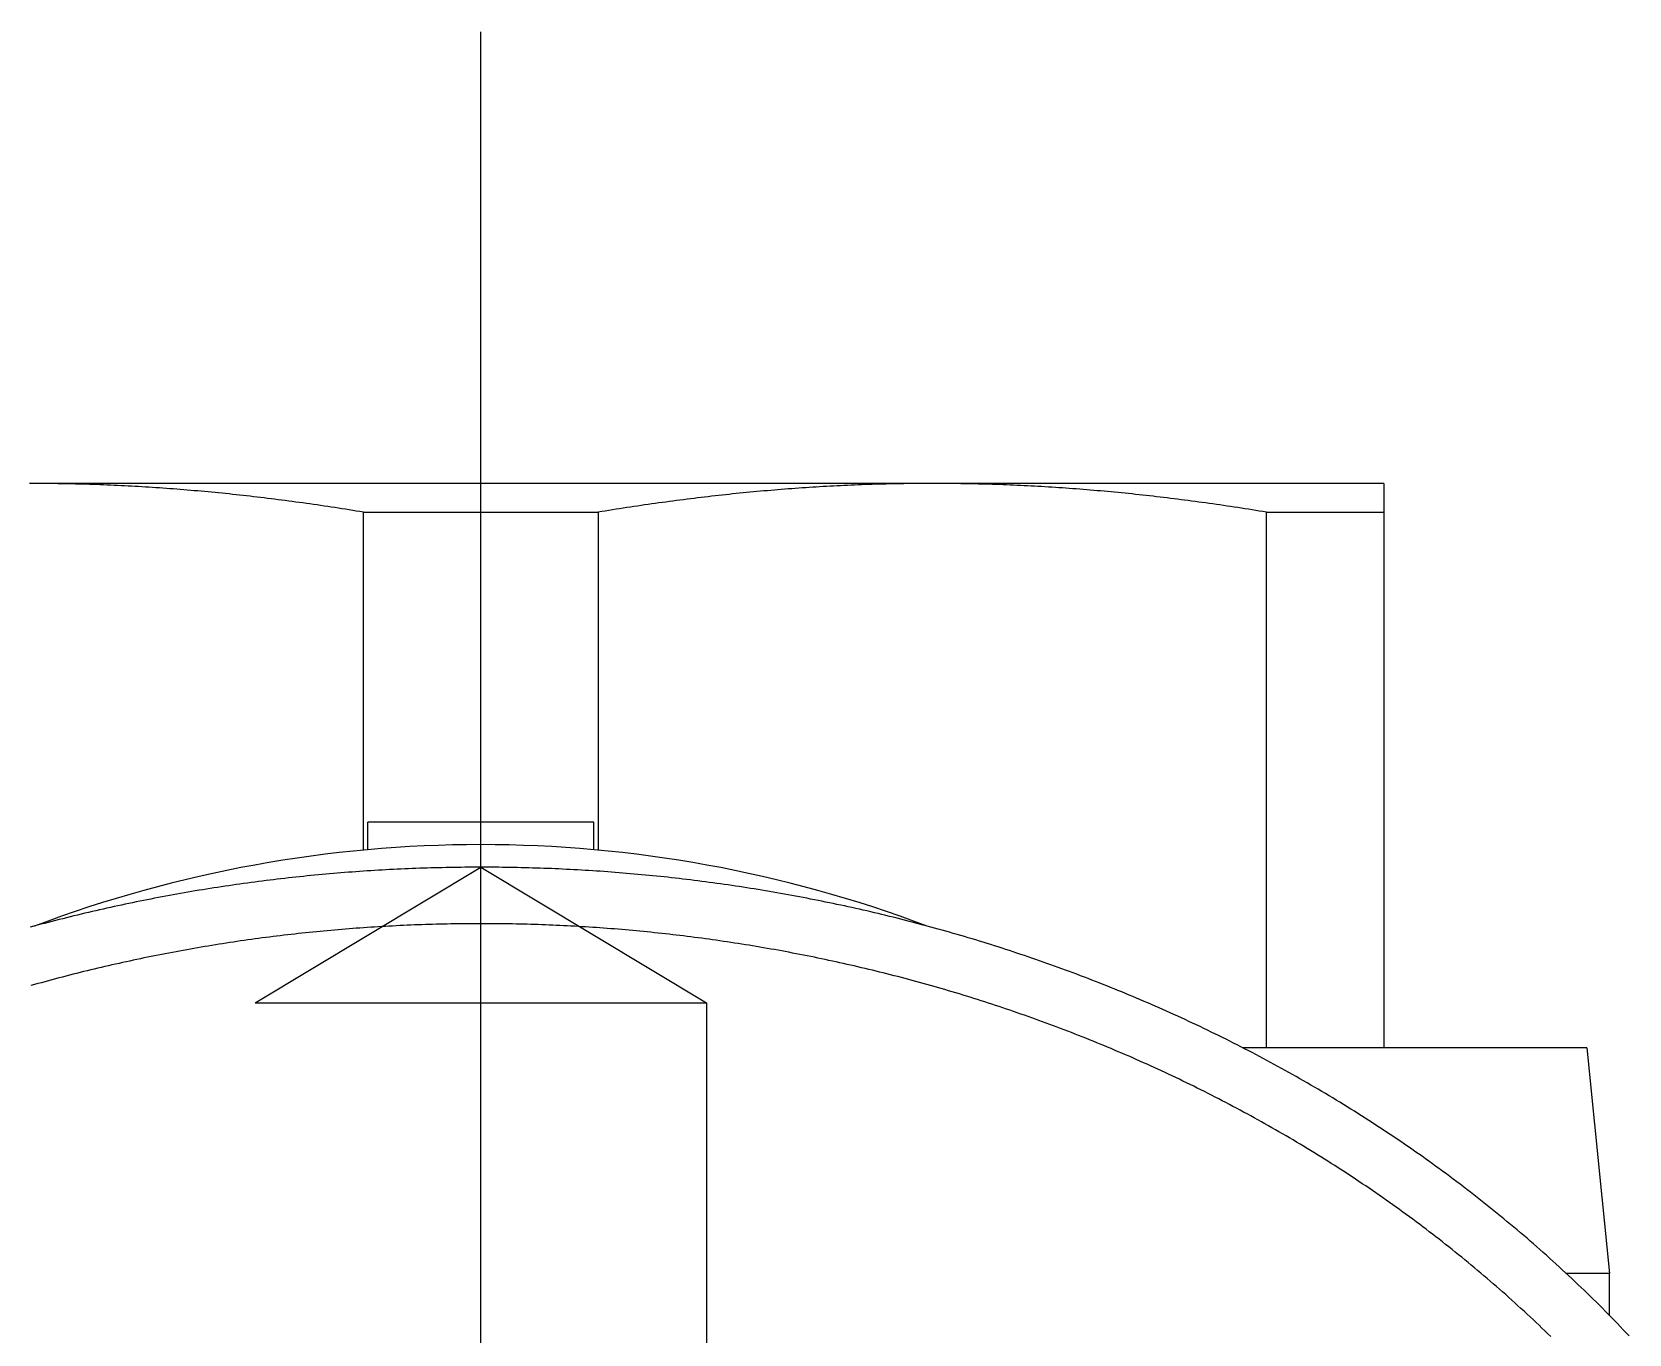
# Model space of a CAD drawing. Extents: x -25.5 to 24.9, y -24.6 to 9.2.
# Drawn here: x 14.38 to 21.45, y 3.43 to 9.2 of the extents above; entities that cross this region are included whole.
import ezdxf

# ---------------------------------------------------------------- set-up
doc = ezdxf.new("R2010")
doc.units = 0
doc.linetypes.add('CENTER', pattern=[50.8, 31.75, -6.35, 6.35, -6.35])
doc.linetypes.add('DASHED', pattern=[19.05, 12.7, -6.35])
doc.layers.get('0').update_dxf_attribs({"linetype": 'CONTINUOUS'})
doc.layers.add('CENTER', color=1, linetype='CENTER')

msp = doc.modelspace()

# ---------------------------------------------------------------- linework, layer by layer
at = {"color": 7, "linetype": 'CONTINUOUS'}
for p, q in [((18.3682, 7.2), (14.3682, 7.2)), ((20.3682, 7.2), (18.3682, 7.2)), ((20.3682, 7.2), (20.3682, 7.0726)), ((15.8487, 5.5759), (15.8487, 7.0726)), ((15.8487, 7.0726), (16.8877, 7.0726)), ((16.8877, 7.0726), (16.8877, 5.5759)), ((19.8487, 4.7), (19.8487, 7.0726)), ((19.8487, 7.0726), (20.3682, 7.0726)), ((20.3682, 7.0726), (20.3682, 4.7)), ((16.8682, 5.7), (15.8682, 5.7)), ((15.8682, 5.5777), (15.8682, 5.7)), ((16.8682, 5.5777), (16.8682, 5.7)), ((21.2682, 4.7), (19.7441, 4.7)), ((21.2682, 4.7), (21.3682, 3.7)), ((21.3682, 3.7), (21.1774, 3.7)), ((21.3682, 3.5144), (21.3682, 3.7))]:
    msp.add_line(p, q, dxfattribs=at)
at = {"color": 3, "linetype": 'DASHED'}
for p, q in [((15.3682, 4.9), (16.3682, 5.5009)), ((16.3682, 5.5009), (17.3682, 4.9)), ((15.3682, -10.4), (15.3682, 4.9)), ((15.3682, 4.9), (17.3682, 4.9)), ((17.3682, 4.9), (17.3682, -10.4))]:
    msp.add_line(p, q, dxfattribs=at)
at = {"color": 7}
for points in [[(15.8487, 7.0726, 0), (15.8327, 7.0752, 0), (15.8167, 7.0778, 0), (15.8008, 7.0804, 0), (15.7849, 7.083, 0), (15.769, 7.0855, 0), (15.7531, 7.088, 0), (15.7373, 7.0904, 0), (15.7214, 7.0929, 0), (15.7056, 7.0953, 0), (15.6898, 7.0977, 0), (15.674, 7.1, 0), (15.6582, 7.1023, 0), (15.6425, 7.1046, 0), (15.6268, 7.1069, 0), (15.611, 7.1091, 0), (15.5953, 7.1114, 0), (15.5797, 7.1136, 0), (15.564, 7.1157, 0), (15.5483, 7.1178, 0), (15.5327, 7.12, 0), (15.517, 7.122, 0), (15.5014, 7.1241, 0), (15.4858, 7.1261, 0), (15.4702, 7.1281, 0), (15.4546, 7.1301, 0), (15.4391, 7.132, 0), (15.4235, 7.1339, 0), (15.408, 7.1358, 0), (15.3924, 7.1377, 0), (15.3769, 7.1395, 0), (15.3614, 7.1414, 0), (15.3459, 7.1431, 0), (15.3304, 7.1449, 0), (15.3149, 7.1466, 0), (15.2994, 7.1483, 0), (15.2839, 7.15, 0), (15.2684, 7.1517, 0), (15.253, 7.1533, 0), (15.2375, 7.1549, 0), (15.222, 7.1564, 0), (15.2066, 7.158, 0), (15.1912, 7.1595, 0), (15.1757, 7.161, 0), (15.1603, 7.1624, 0), (15.1448, 7.1639, 0), (15.1294, 7.1653, 0), (15.114, 7.1667, 0), (15.0986, 7.168, 0), (15.0831, 7.1693, 0), (15.0677, 7.1706, 0), (15.0523, 7.1719, 0), (15.0369, 7.1731, 0), (15.0215, 7.1743, 0), (15.006, 7.1755, 0), (14.9906, 7.1767, 0), (14.9752, 7.1778, 0), (14.9598, 7.1789, 0), (14.9444, 7.18, 0), (14.9289, 7.1811, 0), (14.9135, 7.1821, 0), (14.8981, 7.1831, 0), (14.8826, 7.1841, 0), (14.8672, 7.185, 0), (14.8517, 7.1859, 0), (14.8363, 7.1868, 0), (14.8208, 7.1876, 0), (14.8054, 7.1885, 0), (14.7899, 7.1893, 0), (14.7744, 7.19, 0), (14.759, 7.1908, 0), (14.7435, 7.1915, 0), (14.728, 7.1922, 0), (14.7125, 7.1928, 0), (14.6969, 7.1935, 0), (14.6814, 7.1941, 0), (14.6659, 7.1947, 0), (14.6503, 7.1952, 0), (14.6348, 7.1957, 0), (14.6192, 7.1962, 0), (14.6036, 7.1967, 0), (14.588, 7.1971, 0), (14.5724, 7.1975, 0), (14.5568, 7.1979, 0), (14.5412, 7.1982, 0), (14.5255, 7.1985, 0), (14.5099, 7.1988, 0), (14.4942, 7.199, 0), (14.4785, 7.1993, 0), (14.4628, 7.1995, 0), (14.4471, 7.1996, 0), (14.4313, 7.1998, 0), (14.4156, 7.1999, 0), (14.3998, 7.2, 0), (14.384, 7.2, 0), (14.3682, 7.2, 0)], [(18.3682, 7.2, 0), (18.3523, 7.2, 0), (18.3365, 7.2, 0), (18.3208, 7.1999, 0), (18.305, 7.1998, 0), (18.2893, 7.1996, 0), (18.2735, 7.1995, 0), (18.2578, 7.1993, 0), (18.2421, 7.199, 0), (18.2264, 7.1988, 0), (18.2108, 7.1985, 0), (18.1951, 7.1982, 0), (18.1795, 7.1979, 0), (18.1639, 7.1975, 0), (18.1483, 7.1971, 0), (18.1327, 7.1967, 0), (18.1171, 7.1962, 0), (18.1015, 7.1957, 0), (18.086, 7.1952, 0), (18.0704, 7.1947, 0), (18.0549, 7.1941, 0), (18.0394, 7.1935, 0), (18.0239, 7.1928, 0), (18.0084, 7.1922, 0), (17.9929, 7.1915, 0), (17.9774, 7.1908, 0), (17.9619, 7.19, 0), (17.9464, 7.1893, 0), (17.9309, 7.1885, 0), (17.9155, 7.1876, 0), (17.9, 7.1868, 0), (17.8846, 7.1859, 0), (17.8691, 7.185, 0), (17.8537, 7.1841, 0), (17.8383, 7.1831, 0), (17.8228, 7.1821, 0), (17.8074, 7.1811, 0), (17.792, 7.18, 0), (17.7765, 7.1789, 0), (17.7611, 7.1778, 0), (17.7457, 7.1767, 0), (17.7303, 7.1755, 0), (17.7149, 7.1743, 0), (17.6994, 7.1731, 0), (17.684, 7.1719, 0), (17.6686, 7.1706, 0), (17.6532, 7.1693, 0), (17.6378, 7.168, 0), (17.6223, 7.1667, 0), (17.6069, 7.1653, 0), (17.5915, 7.1639, 0), (17.576, 7.1624, 0), (17.5606, 7.161, 0), (17.5452, 7.1595, 0), (17.5297, 7.158, 0), (17.5143, 7.1564, 0), (17.4988, 7.1549, 0), (17.4834, 7.1533, 0), (17.4679, 7.1517, 0), (17.4524, 7.15, 0), (17.4369, 7.1483, 0), (17.4215, 7.1466, 0), (17.406, 7.1449, 0), (17.3905, 7.1431, 0), (17.3749, 7.1414, 0), (17.3594, 7.1395, 0), (17.3439, 7.1377, 0), (17.3284, 7.1358, 0), (17.3128, 7.1339, 0), (17.2972, 7.132, 0), (17.2817, 7.1301, 0), (17.2661, 7.1281, 0), (17.2505, 7.1261, 0), (17.2349, 7.1241, 0), (17.2193, 7.122, 0), (17.2036, 7.12, 0), (17.188, 7.1178, 0), (17.1723, 7.1157, 0), (17.1567, 7.1136, 0), (17.141, 7.1114, 0), (17.1253, 7.1091, 0), (17.1096, 7.1069, 0), (17.0938, 7.1046, 0), (17.0781, 7.1023, 0), (17.0623, 7.1, 0), (17.0465, 7.0977, 0), (17.0307, 7.0953, 0), (17.0149, 7.0929, 0), (16.9991, 7.0904, 0), (16.9832, 7.088, 0), (16.9673, 7.0855, 0), (16.9514, 7.083, 0), (16.9355, 7.0804, 0), (16.9196, 7.0778, 0), (16.9036, 7.0752, 0), (16.8877, 7.0726, 0)], [(19.8487, 7.0726, 0), (19.8327, 7.0752, 0), (19.8167, 7.0778, 0), (19.8008, 7.0804, 0), (19.7849, 7.083, 0), (19.769, 7.0855, 0), (19.7531, 7.088, 0), (19.7373, 7.0904, 0), (19.7214, 7.0929, 0), (19.7056, 7.0953, 0), (19.6898, 7.0977, 0), (19.674, 7.1, 0), (19.6582, 7.1023, 0), (19.6425, 7.1046, 0), (19.6268, 7.1069, 0), (19.611, 7.1091, 0), (19.5953, 7.1114, 0), (19.5797, 7.1136, 0), (19.564, 7.1157, 0), (19.5483, 7.1178, 0), (19.5327, 7.12, 0), (19.517, 7.122, 0), (19.5014, 7.1241, 0), (19.4858, 7.1261, 0), (19.4702, 7.1281, 0), (19.4546, 7.1301, 0), (19.4391, 7.132, 0), (19.4235, 7.1339, 0), (19.408, 7.1358, 0), (19.3924, 7.1377, 0), (19.3769, 7.1395, 0), (19.3614, 7.1414, 0), (19.3459, 7.1431, 0), (19.3304, 7.1449, 0), (19.3149, 7.1466, 0), (19.2994, 7.1483, 0), (19.2839, 7.15, 0), (19.2684, 7.1517, 0), (19.253, 7.1533, 0), (19.2375, 7.1549, 0), (19.222, 7.1564, 0), (19.2066, 7.158, 0), (19.1912, 7.1595, 0), (19.1757, 7.161, 0), (19.1603, 7.1624, 0), (19.1448, 7.1639, 0), (19.1294, 7.1653, 0), (19.114, 7.1667, 0), (19.0986, 7.168, 0), (19.0831, 7.1693, 0), (19.0677, 7.1706, 0), (19.0523, 7.1719, 0), (19.0369, 7.1731, 0), (19.0215, 7.1743, 0), (19.006, 7.1755, 0), (18.9906, 7.1767, 0), (18.9752, 7.1778, 0), (18.9598, 7.1789, 0), (18.9444, 7.18, 0), (18.9289, 7.1811, 0), (18.9135, 7.1821, 0), (18.8981, 7.1831, 0), (18.8826, 7.1841, 0), (18.8672, 7.185, 0), (18.8517, 7.1859, 0), (18.8363, 7.1868, 0), (18.8208, 7.1876, 0), (18.8054, 7.1885, 0), (18.7899, 7.1893, 0), (18.7744, 7.19, 0), (18.759, 7.1908, 0), (18.7435, 7.1915, 0), (18.728, 7.1922, 0), (18.7125, 7.1928, 0), (18.6969, 7.1935, 0), (18.6814, 7.1941, 0), (18.6659, 7.1947, 0), (18.6503, 7.1952, 0), (18.6348, 7.1957, 0), (18.6192, 7.1962, 0), (18.6036, 7.1967, 0), (18.588, 7.1971, 0), (18.5724, 7.1975, 0), (18.5568, 7.1979, 0), (18.5412, 7.1982, 0), (18.5255, 7.1985, 0), (18.5099, 7.1988, 0), (18.4942, 7.199, 0), (18.4785, 7.1993, 0), (18.4628, 7.1995, 0), (18.4471, 7.1996, 0), (18.4313, 7.1998, 0), (18.4156, 7.1999, 0), (18.3998, 7.2, 0), (18.384, 7.2, 0), (18.3682, 7.2, 0)], [(21.4547, 3.4242, 0), (21.4418, 3.4379, 0), (21.4289, 3.4516, 0), (21.4158, 3.4652, 0), (21.4028, 3.4788, 0), (21.3896, 3.4924, 0), (21.3764, 3.5059, 0), (21.3632, 3.5194, 0), (21.3499, 3.5328, 0), (21.3366, 3.5462, 0), (21.3232, 3.5596, 0), (21.3098, 3.573, 0), (21.2963, 3.5862, 0), (21.2828, 3.5995, 0), (21.2692, 3.6127, 0), (21.2556, 3.6259, 0), (21.2419, 3.639, 0), (21.2282, 3.6521, 0), (21.2144, 3.6652, 0), (21.2006, 3.6782, 0), (21.1868, 3.6912, 0), (21.1729, 3.7041, 0), (21.1589, 3.717, 0), (21.1449, 3.7299, 0), (21.1309, 3.7427, 0), (21.1168, 3.7555, 0), (21.1027, 3.7682, 0), (21.0885, 3.7809, 0), (21.0743, 3.7936, 0), (21.0601, 3.8062, 0), (21.0458, 3.8187, 0), (21.0315, 3.8313, 0), (21.0171, 3.8438, 0), (21.0027, 3.8562, 0), (20.9882, 3.8686, 0), (20.9737, 3.8809, 0), (20.9592, 3.8933, 0), (20.9446, 3.9055, 0), (20.93, 3.9177, 0), (20.9153, 3.9299, 0), (20.9006, 3.9421, 0), (20.8859, 3.9541, 0), (20.8711, 3.9662, 0), (20.8563, 3.9782, 0), (20.8415, 3.9901, 0), (20.8266, 4.002, 0), (20.8117, 4.0139, 0), (20.7967, 4.0257, 0), (20.7817, 4.0375, 0), (20.7667, 4.0492, 0), (20.7517, 4.0609, 0), (20.7366, 4.0725, 0), (20.7215, 4.0841, 0), (20.7063, 4.0957, 0), (20.6911, 4.1072, 0), (20.6759, 4.1186, 0), (20.6606, 4.13, 0), (20.6453, 4.1414, 0), (20.63, 4.1527, 0), (20.6147, 4.1639, 0), (20.5993, 4.1751, 0), (20.5839, 4.1863, 0), (20.5684, 4.1974, 0), (20.553, 4.2085, 0), (20.5375, 4.2195, 0), (20.5219, 4.2304, 0), (20.5064, 4.2413, 0), (20.4908, 4.2522, 0), (20.4752, 4.263, 0), (20.4595, 4.2738, 0), (20.4438, 4.2845, 0), (20.4281, 4.2951, 0), (20.4124, 4.3058, 0), (20.3967, 4.3163, 0), (20.3809, 4.3268, 0), (20.3651, 4.3373, 0), (20.3493, 4.3477, 0), (20.3334, 4.358, 0), (20.3176, 4.3683, 0), (20.3017, 4.3786, 0), (20.2858, 4.3888, 0), (20.2699, 4.3989, 0), (20.2539, 4.409, 0), (20.238, 4.4191, 0), (20.222, 4.429, 0), (20.206, 4.439, 0), (20.19, 4.4489, 0), (20.1739, 4.4587, 0), (20.1579, 4.4684, 0), (20.1418, 4.4782, 0), (20.1257, 4.4878, 0), (20.1096, 4.4975, 0), (20.0935, 4.507, 0), (20.0773, 4.5166, 0), (20.0612, 4.526, 0), (20.045, 4.5354, 0), (20.0288, 4.5448, 0), (20.0126, 4.5541, 0), (19.9964, 4.5634, 0), (19.9802, 4.5726, 0), (19.9639, 4.5817, 0), (19.9477, 4.5908, 0), (19.9314, 4.5999, 0), (19.9151, 4.6089, 0), (19.8988, 4.6178, 0), (19.8825, 4.6267, 0), (19.8662, 4.6356, 0), (19.8499, 4.6444, 0), (19.8335, 4.6531, 0), (19.8172, 4.6618, 0), (19.8008, 4.6704, 0), (19.7845, 4.679, 0), (19.7681, 4.6875, 0), (19.7517, 4.696, 0), (19.7353, 4.7045, 0), (19.7189, 4.7129, 0), (19.7024, 4.7212, 0), (19.686, 4.7295, 0), (19.6696, 4.7377, 0), (19.6531, 4.7459, 0), (19.6367, 4.754, 0), (19.6202, 4.7621, 0), (19.6037, 4.7701, 0), (19.5873, 4.7781, 0), (19.5708, 4.786, 0), (19.5543, 4.7939, 0), (19.5378, 4.8017, 0), (19.5213, 4.8095, 0), (19.5048, 4.8172, 0), (19.4883, 4.8249, 0), (19.4718, 4.8325, 0), (19.4553, 4.8401, 0), (19.4387, 4.8476, 0), (19.4222, 4.8551, 0), (19.4057, 4.8625, 0), (19.3892, 4.8699, 0), (19.3726, 4.8772, 0), (19.3561, 4.8845, 0), (19.3395, 4.8917, 0), (19.323, 4.8989, 0), (19.3065, 4.906, 0), (19.2899, 4.913, 0), (19.2734, 4.9201, 0), (19.2568, 4.927, 0), (19.2403, 4.934, 0), (19.2238, 4.9408, 0), (19.2072, 4.9476, 0), (19.1907, 4.9544, 0), (19.1741, 4.9611, 0), (19.1576, 4.9678, 0), (19.1411, 4.9745, 0), (19.1245, 4.981, 0), (19.108, 4.9876, 0), (19.0914, 4.9941, 0), (19.0748, 5.0005, 0), (19.0583, 5.0069, 0), (19.0417, 5.0133, 0), (19.0252, 5.0195, 0), (19.0086, 5.0258, 0), (18.992, 5.032, 0), (18.9755, 5.0382, 0), (18.9589, 5.0443, 0), (18.9423, 5.0504, 0), (18.9258, 5.0564, 0), (18.9092, 5.0624, 0), (18.8926, 5.0683, 0), (18.876, 5.0742, 0), (18.8594, 5.0801, 0), (18.8429, 5.0859, 0), (18.8263, 5.0916, 0), (18.8097, 5.0974, 0), (18.7931, 5.103, 0), (18.7765, 5.1087, 0), (18.7599, 5.1142, 0), (18.7433, 5.1198, 0), (18.7267, 5.1253, 0), (18.7102, 5.1307, 0), (18.6936, 5.1361, 0), (18.677, 5.1415, 0), (18.6604, 5.1468, 0), (18.6438, 5.1521, 0), (18.6272, 5.1573, 0), (18.6106, 5.1625, 0), (18.594, 5.1676, 0), (18.5774, 5.1727, 0), (18.5607, 5.1778, 0), (18.5441, 5.1828, 0), (18.5275, 5.1878, 0), (18.5109, 5.1927, 0), (18.4943, 5.1976, 0), (18.4777, 5.2024, 0), (18.4611, 5.2072, 0), (18.4445, 5.212, 0), (18.4279, 5.2167, 0), (18.4112, 5.2214, 0), (18.3946, 5.226, 0), (18.378, 5.2306, 0), (18.3614, 5.2351, 0), (18.3448, 5.2397, 0), (18.3281, 5.2441, 0), (18.3115, 5.2485, 0), (18.2949, 5.2529, 0), (18.2783, 5.2573, 0), (18.2617, 5.2616, 0), (18.245, 5.2658, 0), (18.2284, 5.27, 0), (18.2118, 5.2742, 0), (18.1952, 5.2783, 0), (18.1785, 5.2824, 0), (18.1619, 5.2865, 0), (18.1453, 5.2905, 0), (18.1286, 5.2945, 0), (18.112, 5.2984, 0), (18.0954, 5.3023, 0), (18.0788, 5.3062, 0), (18.0621, 5.31, 0), (18.0455, 5.3138, 0), (18.0289, 5.3175, 0), (18.0122, 5.3212, 0), (17.9956, 5.3248, 0), (17.979, 5.3285, 0), (17.9623, 5.332, 0), (17.9457, 5.3356, 0), (17.9291, 5.3391, 0), (17.9124, 5.3425, 0), (17.8958, 5.346, 0), (17.8792, 5.3493, 0), (17.8625, 5.3527, 0), (17.8459, 5.356, 0), (17.8293, 5.3593, 0), (17.8126, 5.3625, 0), (17.796, 5.3657, 0), (17.7794, 5.3688, 0), (17.7627, 5.372, 0), (17.7461, 5.375, 0), (17.7295, 5.3781, 0), (17.7128, 5.3811, 0), (17.6962, 5.384, 0), (17.6795, 5.3869, 0), (17.6629, 5.3898, 0), (17.6463, 5.3927, 0), (17.6296, 5.3955, 0), (17.613, 5.3983, 0), (17.5964, 5.401, 0), (17.5797, 5.4037, 0), (17.5631, 5.4063, 0), (17.5464, 5.409, 0), (17.5298, 5.4115, 0), (17.5131, 5.4141, 0), (17.4965, 5.4166, 0), (17.4799, 5.4191, 0), (17.4632, 5.4215, 0), (17.4466, 5.4239, 0), (17.4299, 5.4262, 0), (17.4133, 5.4285, 0), (17.3966, 5.4308, 0), (17.38, 5.4331, 0), (17.3633, 5.4353, 0), (17.3467, 5.4374, 0), (17.33, 5.4396, 0), (17.3134, 5.4417, 0), (17.2968, 5.4437, 0), (17.2801, 5.4457, 0), (17.2635, 5.4477, 0), (17.2468, 5.4497, 0), (17.2302, 5.4516, 0), (17.2135, 5.4534, 0), (17.1969, 5.4553, 0), (17.1802, 5.457, 0), (17.1636, 5.4588, 0), (17.1469, 5.4605, 0), (17.1303, 5.4622, 0), (17.1136, 5.4638, 0), (17.097, 5.4654, 0), (17.0803, 5.467, 0), (17.0636, 5.4685, 0), (17.047, 5.47, 0), (17.0303, 5.4715, 0), (17.0137, 5.4729, 0), (16.997, 5.4743, 0), (16.9804, 5.4757, 0), (16.9637, 5.477, 0), (16.9471, 5.4783, 0), (16.9304, 5.4795, 0), (16.9138, 5.4807, 0), (16.8971, 5.4819, 0), (16.8804, 5.483, 0), (16.8638, 5.4841, 0), (16.8471, 5.4851, 0), (16.8305, 5.4862, 0), (16.8138, 5.4871, 0), (16.7972, 5.4881, 0), (16.7805, 5.489, 0), (16.7639, 5.4899, 0), (16.7472, 5.4907, 0), (16.7305, 5.4915, 0), (16.7139, 5.4923, 0), (16.6972, 5.493, 0), (16.6806, 5.4937, 0), (16.6639, 5.4943, 0), (16.6472, 5.495, 0), (16.6306, 5.4956, 0), (16.6139, 5.4961, 0), (16.5973, 5.4966, 0), (16.5806, 5.4971, 0), (16.5639, 5.4975, 0), (16.5473, 5.4979, 0), (16.5306, 5.4983, 0), (16.514, 5.4986, 0), (16.4973, 5.4989, 0), (16.4806, 5.4992, 0), (16.464, 5.4994, 0), (16.4473, 5.4996, 0), (16.4306, 5.4998, 0), (16.414, 5.4999, 0), (16.3973, 5.5, 0), (16.3807, 5.5, 0), (16.364, 5.5, 0), (16.3473, 5.5, 0), (16.3307, 5.4999, 0), (16.314, 5.4998, 0), (16.2973, 5.4997, 0), (16.2807, 5.4995, 0), (16.264, 5.4993, 0), (16.2474, 5.4991, 0), (16.2307, 5.4988, 0), (16.214, 5.4985, 0), (16.1974, 5.4981, 0), (16.1807, 5.4977, 0), (16.1641, 5.4973, 0), (16.1474, 5.4969, 0), (16.1308, 5.4963, 0), (16.1141, 5.4958, 0), (16.0974, 5.4953, 0), (16.0808, 5.4946, 0), (16.0641, 5.494, 0), (16.0475, 5.4933, 0), (16.0309, 5.4926, 0), (16.0142, 5.4919, 0), (15.9976, 5.4911, 0), (15.9809, 5.4902, 0), (15.9643, 5.4894, 0), (15.9476, 5.4885, 0), (15.931, 5.4876, 0), (15.9144, 5.4866, 0), (15.8977, 5.4856, 0), (15.8811, 5.4846, 0), (15.8645, 5.4835, 0), (15.8479, 5.4824, 0), (15.8312, 5.4812, 0), (15.8146, 5.48, 0), (15.798, 5.4788, 0), (15.7814, 5.4776, 0), (15.7648, 5.4763, 0), (15.7482, 5.4749, 0), (15.7316, 5.4736, 0), (15.715, 5.4722, 0), (15.6984, 5.4707, 0), (15.6818, 5.4693, 0), (15.6652, 5.4678, 0), (15.6486, 5.4662, 0), (15.632, 5.4646, 0), (15.6154, 5.463, 0), (15.5988, 5.4614, 0), (15.5823, 5.4597, 0), (15.5657, 5.458, 0), (15.5491, 5.4562, 0), (15.5326, 5.4544, 0), (15.516, 5.4525, 0), (15.4994, 5.4507, 0), (15.4829, 5.4488, 0), (15.4663, 5.4468, 0), (15.4498, 5.4448, 0), (15.4333, 5.4428, 0), (15.4167, 5.4408, 0), (15.4002, 5.4387, 0), (15.3837, 5.4366, 0), (15.3672, 5.4344, 0), (15.3506, 5.4322, 0), (15.3341, 5.43, 0), (15.3176, 5.4277, 0), (15.3011, 5.4254, 0), (15.2846, 5.4231, 0), (15.2681, 5.4207, 0), (15.2516, 5.4183, 0), (15.2352, 5.4158, 0), (15.2187, 5.4133, 0), (15.2022, 5.4108, 0), (15.1858, 5.4083, 0), (15.1693, 5.4057, 0), (15.1528, 5.403, 0), (15.1364, 5.4004, 0), (15.12, 5.3977, 0), (15.1035, 5.3949, 0), (15.0871, 5.3921, 0), (15.0707, 5.3893, 0), (15.0543, 5.3865, 0), (15.0378, 5.3836, 0), (15.0214, 5.3807, 0), (15.005, 5.3777, 0), (14.9886, 5.3747, 0), (14.9723, 5.3717, 0), (14.9559, 5.3686, 0), (14.9395, 5.3655, 0), (14.9231, 5.3624, 0), (14.9068, 5.3592, 0), (14.8904, 5.356, 0), (14.8741, 5.3528, 0), (14.8578, 5.3495, 0), (14.8414, 5.3461, 0), (14.8251, 5.3428, 0), (14.8088, 5.3394, 0), (14.7925, 5.336, 0), (14.7762, 5.3325, 0), (14.7599, 5.329, 0), (14.7436, 5.3255, 0), (14.7273, 5.3219, 0), (14.711, 5.3183, 0), (14.6948, 5.3146, 0), (14.6785, 5.311, 0), (14.6623, 5.3072, 0), (14.646, 5.3035, 0), (14.6298, 5.2997, 0), (14.6136, 5.2959, 0), (14.5974, 5.292, 0), (14.5812, 5.2881, 0), (14.565, 5.2842, 0), (14.5488, 5.2802, 0), (14.5326, 5.2762, 0), (14.5164, 5.2721, 0), (14.5003, 5.268, 0), (14.4841, 5.2639, 0), (14.468, 5.2598, 0), (14.4518, 5.2556, 0), (14.4357, 5.2514, 0), (14.4196, 5.2471, 0), (14.4035, 5.2428, 0), (14.3874, 5.2384, 0), (14.3713, 5.2341, 0)], [(21.108, 3.4207, 0), (21.095, 3.4334, 0), (21.082, 3.446, 0), (21.0689, 3.4586, 0), (21.0558, 3.4711, 0), (21.0426, 3.4836, 0), (21.0293, 3.4961, 0), (21.0161, 3.5086, 0), (21.0028, 3.521, 0), (20.9894, 3.5333, 0), (20.976, 3.5456, 0), (20.9625, 3.5579, 0), (20.949, 3.5702, 0), (20.9355, 3.5824, 0), (20.9219, 3.5945, 0), (20.9083, 3.6067, 0), (20.8947, 3.6187, 0), (20.881, 3.6308, 0), (20.8672, 3.6428, 0), (20.8534, 3.6548, 0), (20.8396, 3.6667, 0), (20.8257, 3.6786, 0), (20.8118, 3.6904, 0), (20.7979, 3.7022, 0), (20.7839, 3.714, 0), (20.7699, 3.7257, 0), (20.7558, 3.7374, 0), (20.7417, 3.749, 0), (20.7276, 3.7606, 0), (20.7134, 3.7722, 0), (20.6992, 3.7837, 0), (20.685, 3.7952, 0), (20.6707, 3.8066, 0), (20.6564, 3.818, 0), (20.642, 3.8293, 0), (20.6277, 3.8406, 0), (20.6132, 3.8519, 0), (20.5988, 3.8631, 0), (20.5843, 3.8743, 0), (20.5698, 3.8854, 0), (20.5552, 3.8965, 0), (20.5406, 3.9075, 0), (20.526, 3.9185, 0), (20.5114, 3.9295, 0), (20.4967, 3.9404, 0), (20.482, 3.9512, 0), (20.4672, 3.962, 0), (20.4525, 3.9728, 0), (20.4377, 3.9835, 0), (20.4228, 3.9942, 0), (20.408, 4.0048, 0), (20.3931, 4.0154, 0), (20.3781, 4.0259, 0), (20.3632, 4.0364, 0), (20.3482, 4.0468, 0), (20.3332, 4.0572, 0), (20.3182, 4.0676, 0), (20.3031, 4.0779, 0), (20.288, 4.0881, 0), (20.2729, 4.0983, 0), (20.2578, 4.1085, 0), (20.2426, 4.1186, 0), (20.2274, 4.1286, 0), (20.2122, 4.1386, 0), (20.197, 4.1486, 0), (20.1817, 4.1585, 0), (20.1665, 4.1683, 0), (20.1512, 4.1781, 0), (20.1358, 4.1879, 0), (20.1205, 4.1976, 0), (20.1052, 4.2072, 0), (20.0898, 4.2168, 0), (20.0744, 4.2264, 0), (20.059, 4.2359, 0), (20.0436, 4.2454, 0), (20.0281, 4.2548, 0), (20.0126, 4.2641, 0), (19.9972, 4.2734, 0), (19.9817, 4.2827, 0), (19.9662, 4.2919, 0), (19.9506, 4.3011, 0), (19.9351, 4.3102, 0), (19.9195, 4.3192, 0), (19.9039, 4.3282, 0), (19.8883, 4.3372, 0), (19.8727, 4.3461, 0), (19.8571, 4.355, 0), (19.8415, 4.3638, 0), (19.8258, 4.3725, 0), (19.8102, 4.3812, 0), (19.7945, 4.3899, 0), (19.7788, 4.3985, 0), (19.7631, 4.4071, 0), (19.7474, 4.4156, 0), (19.7317, 4.4241, 0), (19.7159, 4.4325, 0), (19.7002, 4.4409, 0), (19.6844, 4.4492, 0), (19.6686, 4.4575, 0), (19.6528, 4.4657, 0), (19.6371, 4.4739, 0), (19.6213, 4.482, 0), (19.6054, 4.4901, 0), (19.5896, 4.4981, 0), (19.5738, 4.5061, 0), (19.558, 4.514, 0), (19.5421, 4.5219, 0), (19.5262, 4.5297, 0), (19.5104, 4.5375, 0), (19.4945, 4.5452, 0), (19.4786, 4.5529, 0), (19.4628, 4.5606, 0), (19.4469, 4.5682, 0), (19.431, 4.5757, 0), (19.4151, 4.5832, 0), (19.3992, 4.5906, 0), (19.3832, 4.598, 0), (19.3673, 4.6054, 0), (19.3514, 4.6127, 0), (19.3355, 4.6199, 0), (19.3195, 4.6271, 0), (19.3036, 4.6343, 0), (19.2877, 4.6414, 0), (19.2717, 4.6485, 0), (19.2558, 4.6555, 0), (19.2398, 4.6624, 0), (19.2239, 4.6693, 0), (19.2079, 4.6762, 0), (19.192, 4.683, 0), (19.176, 4.6898, 0), (19.1601, 4.6965, 0), (19.1441, 4.7032, 0), (19.1282, 4.7098, 0), (19.1122, 4.7164, 0), (19.0963, 4.7229, 0), (19.0803, 4.7294, 0), (19.0643, 4.7359, 0), (19.0484, 4.7423, 0), (19.0324, 4.7486, 0), (19.0164, 4.7549, 0), (19.0005, 4.7612, 0), (18.9845, 4.7674, 0), (18.9685, 4.7736, 0), (18.9525, 4.7797, 0), (18.9366, 4.7858, 0), (18.9206, 4.7918, 0), (18.9046, 4.7978, 0), (18.8886, 4.8038, 0), (18.8726, 4.8097, 0), (18.8566, 4.8155, 0), (18.8406, 4.8213, 0), (18.8246, 4.8271, 0), (18.8086, 4.8329, 0), (18.7926, 4.8385, 0), (18.7766, 4.8442, 0), (18.7606, 4.8498, 0), (18.7446, 4.8554, 0), (18.7286, 4.8609, 0), (18.7126, 4.8663, 0), (18.6966, 4.8718, 0), (18.6806, 4.8772, 0), (18.6645, 4.8825, 0), (18.6485, 4.8878, 0), (18.6325, 4.8931, 0), (18.6165, 4.8983, 0), (18.6004, 4.9035, 0), (18.5844, 4.9086, 0), (18.5684, 4.9137, 0), (18.5524, 4.9188, 0), (18.5363, 4.9238, 0), (18.5203, 4.9287, 0), (18.5042, 4.9337, 0), (18.4882, 4.9385, 0), (18.4722, 4.9434, 0), (18.4561, 4.9482, 0), (18.4401, 4.9529, 0), (18.424, 4.9577, 0), (18.408, 4.9623, 0), (18.3919, 4.967, 0), (18.3759, 4.9716, 0), (18.3598, 4.9761, 0), (18.3438, 4.9806, 0), (18.3277, 4.9851, 0), (18.3117, 4.9896, 0), (18.2956, 4.9939, 0), (18.2796, 4.9983, 0), (18.2635, 5.0026, 0), (18.2475, 5.0069, 0), (18.2314, 5.0111, 0), (18.2153, 5.0153, 0), (18.1993, 5.0195, 0), (18.1832, 5.0236, 0), (18.1672, 5.0277, 0), (18.1511, 5.0317, 0), (18.135, 5.0357, 0), (18.119, 5.0396, 0), (18.1029, 5.0436, 0), (18.0868, 5.0474, 0), (18.0707, 5.0513, 0), (18.0547, 5.0551, 0), (18.0386, 5.0588, 0), (18.0225, 5.0626, 0), (18.0065, 5.0663, 0), (17.9904, 5.0699, 0), (17.9743, 5.0735, 0), (17.9582, 5.0771, 0), (17.9422, 5.0806, 0), (17.9261, 5.0841, 0), (17.91, 5.0876, 0), (17.8939, 5.091, 0), (17.8779, 5.0944, 0), (17.8618, 5.0977, 0), (17.8457, 5.101, 0), (17.8296, 5.1043, 0), (17.8135, 5.1075, 0), (17.7975, 5.1107, 0), (17.7814, 5.1139, 0), (17.7653, 5.117, 0), (17.7492, 5.1201, 0), (17.7331, 5.1231, 0), (17.7171, 5.1262, 0), (17.701, 5.1291, 0), (17.6849, 5.1321, 0), (17.6688, 5.135, 0), (17.6527, 5.1378, 0), (17.6366, 5.1407, 0), (17.6205, 5.1434, 0), (17.6044, 5.1462, 0), (17.5884, 5.1489, 0), (17.5723, 5.1516, 0), (17.5562, 5.1542, 0), (17.5401, 5.1568, 0), (17.524, 5.1594, 0), (17.5079, 5.1619, 0), (17.4918, 5.1644, 0), (17.4757, 5.1669, 0), (17.4596, 5.1693, 0), (17.4435, 5.1717, 0), (17.4274, 5.1741, 0), (17.4113, 5.1764, 0), (17.3952, 5.1786, 0), (17.3791, 5.1809, 0), (17.363, 5.1831, 0), (17.3469, 5.1852, 0), (17.3308, 5.1874, 0), (17.3147, 5.1895, 0), (17.2986, 5.1915, 0), (17.2825, 5.1936, 0), (17.2664, 5.1955, 0), (17.2503, 5.1975, 0), (17.2342, 5.1994, 0), (17.2181, 5.2013, 0), (17.202, 5.2031, 0), (17.1859, 5.2049, 0), (17.1698, 5.2067, 0), (17.1537, 5.2084, 0), (17.1376, 5.2101, 0), (17.1215, 5.2118, 0), (17.1054, 5.2134, 0), (17.0893, 5.215, 0), (17.0732, 5.2166, 0), (17.0571, 5.2181, 0), (17.041, 5.2196, 0), (17.0249, 5.221, 0), (17.0088, 5.2224, 0), (16.9927, 5.2238, 0), (16.9765, 5.2252, 0), (16.9604, 5.2265, 0), (16.9443, 5.2277, 0), (16.9282, 5.229, 0), (16.9121, 5.2302, 0), (16.896, 5.2313, 0), (16.8799, 5.2325, 0), (16.8638, 5.2335, 0), (16.8477, 5.2346, 0), (16.8315, 5.2356, 0), (16.8154, 5.2366, 0), (16.7993, 5.2376, 0), (16.7832, 5.2385, 0), (16.7671, 5.2393, 0), (16.751, 5.2402, 0), (16.7349, 5.241, 0), (16.7187, 5.2418, 0), (16.7026, 5.2425, 0), (16.6865, 5.2432, 0), (16.6704, 5.2439, 0), (16.6543, 5.2445, 0), (16.6382, 5.2451, 0), (16.622, 5.2457, 0), (16.6059, 5.2462, 0), (16.5898, 5.2467, 0), (16.5737, 5.2472, 0), (16.5576, 5.2476, 0), (16.5414, 5.248, 0), (16.5253, 5.2484, 0), (16.5092, 5.2487, 0), (16.4931, 5.249, 0), (16.477, 5.2492, 0), (16.4608, 5.2494, 0), (16.4447, 5.2496, 0), (16.4286, 5.2498, 0), (16.4125, 5.2499, 0), (16.3964, 5.25, 0), (16.3802, 5.25, 0), (16.3641, 5.25, 0), (16.348, 5.25, 0), (16.3319, 5.2499, 0), (16.3158, 5.2498, 0), (16.2996, 5.2497, 0), (16.2835, 5.2495, 0), (16.2674, 5.2493, 0), (16.2513, 5.2491, 0), (16.2352, 5.2488, 0), (16.2191, 5.2485, 0), (16.2029, 5.2482, 0), (16.1868, 5.2478, 0), (16.1707, 5.2474, 0), (16.1546, 5.247, 0), (16.1385, 5.2465, 0), (16.1224, 5.2459, 0), (16.1063, 5.2454, 0), (16.0902, 5.2448, 0), (16.074, 5.2442, 0), (16.0579, 5.2435, 0), (16.0418, 5.2428, 0), (16.0257, 5.2421, 0), (16.0096, 5.2414, 0), (15.9935, 5.2406, 0), (15.9774, 5.2397, 0), (15.9613, 5.2389, 0), (15.9452, 5.238, 0), (15.9292, 5.237, 0), (15.9131, 5.2361, 0), (15.897, 5.2351, 0), (15.8809, 5.234, 0), (15.8648, 5.2329, 0), (15.8487, 5.2318, 0), (15.8327, 5.2307, 0), (15.8166, 5.2295, 0), (15.8005, 5.2283, 0), (15.7844, 5.2271, 0), (15.7684, 5.2258, 0), (15.7523, 5.2244, 0), (15.7363, 5.2231, 0), (15.7202, 5.2217, 0), (15.7041, 5.2203, 0), (15.6881, 5.2188, 0), (15.672, 5.2173, 0), (15.656, 5.2158, 0), (15.64, 5.2142, 0), (15.6239, 5.2126, 0), (15.6079, 5.211, 0), (15.5919, 5.2093, 0), (15.5758, 5.2076, 0), (15.5598, 5.2059, 0), (15.5438, 5.2041, 0), (15.5278, 5.2023, 0), (15.5118, 5.2005, 0), (15.4958, 5.1986, 0), (15.4798, 5.1966, 0), (15.4638, 5.1947, 0), (15.4478, 5.1927, 0), (15.4318, 5.1907, 0), (15.4158, 5.1886, 0), (15.3998, 5.1866, 0), (15.3839, 5.1844, 0), (15.3679, 5.1823, 0), (15.3519, 5.1801, 0), (15.336, 5.1779, 0), (15.32, 5.1756, 0), (15.3041, 5.1733, 0), (15.2881, 5.171, 0), (15.2722, 5.1686, 0), (15.2563, 5.1662, 0), (15.2403, 5.1637, 0), (15.2244, 5.1613, 0), (15.2085, 5.1588, 0), (15.1926, 5.1562, 0), (15.1767, 5.1536, 0), (15.1608, 5.151, 0), (15.1449, 5.1484, 0), (15.129, 5.1457, 0), (15.1131, 5.143, 0), (15.0973, 5.1402, 0), (15.0814, 5.1374, 0), (15.0655, 5.1346, 0), (15.0497, 5.1317, 0), (15.0338, 5.1288, 0), (15.018, 5.1259, 0), (15.0022, 5.123, 0), (14.9863, 5.12, 0), (14.9705, 5.1169, 0), (14.9547, 5.1138, 0), (14.9389, 5.1107, 0), (14.9231, 5.1076, 0), (14.9073, 5.1044, 0), (14.8915, 5.1012, 0), (14.8757, 5.098, 0), (14.86, 5.0947, 0), (14.8442, 5.0914, 0), (14.8284, 5.088, 0), (14.8127, 5.0846, 0), (14.7969, 5.0812, 0), (14.7812, 5.0778, 0), (14.7655, 5.0743, 0), (14.7498, 5.0708, 0), (14.734, 5.0672, 0), (14.7183, 5.0636, 0), (14.7027, 5.06, 0), (14.687, 5.0563, 0), (14.6713, 5.0526, 0), (14.6556, 5.0489, 0), (14.64, 5.0451, 0), (14.6243, 5.0413, 0), (14.6087, 5.0375, 0), (14.593, 5.0336, 0), (14.5774, 5.0297, 0), (14.5618, 5.0257, 0), (14.5462, 5.0217, 0), (14.5306, 5.0177, 0), (14.515, 5.0137, 0), (14.4994, 5.0096, 0), (14.4838, 5.0055, 0), (14.4683, 5.0013, 0), (14.4527, 4.9971, 0), (14.4372, 4.9929, 0), (14.4216, 4.9886, 0), (14.4061, 4.9843, 0), (14.3906, 4.98, 0), (14.3751, 4.9756, 0)]]:
    msp.add_polyline3d(points, dxfattribs=at)
at = {"color": 7, "linetype": 'CONTINUOUS'}
msp.add_arc((16.3682, 0), 5.6, 69.32801, 110.67199, dxfattribs=at)
at = {"layer": 'CENTER', "color": 1, "linetype": 'CENTER'}
msp.add_line((16.3682, -12.6), (16.3682, 9.2), dxfattribs=at)

doc.saveas('drawing.dxf')
